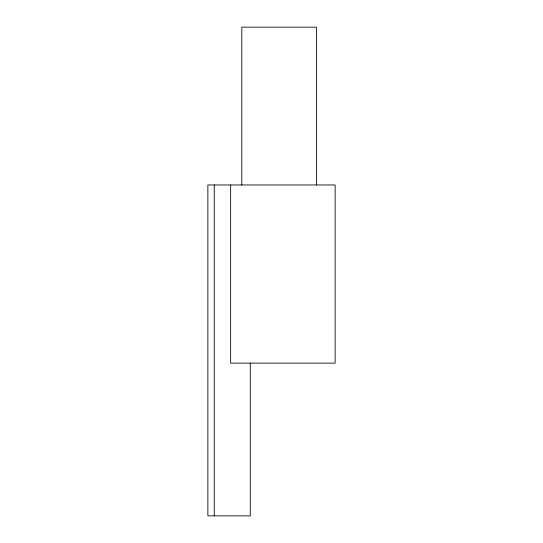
<?xml version="1.0" encoding="UTF-8"?>
<svg xmlns="http://www.w3.org/2000/svg" width="543" height="543" viewBox="0 0 543 543"><rect width="100%" height="100%" fill="white"/><g stroke="black" fill="none" stroke-linecap="round" stroke-linejoin="round"><path stroke-width="0.81" d="M316.467 184.959L316.467 27.15L241.805 27.15L241.805 184.959M250.289 363.131L250.289 515.85L207.867 515.85L207.867 184.959L335.133 184.959L335.133 363.131L230.639 363.131L230.639 184.959M214.254 184.959L214.254 515.85"/></g></svg>
